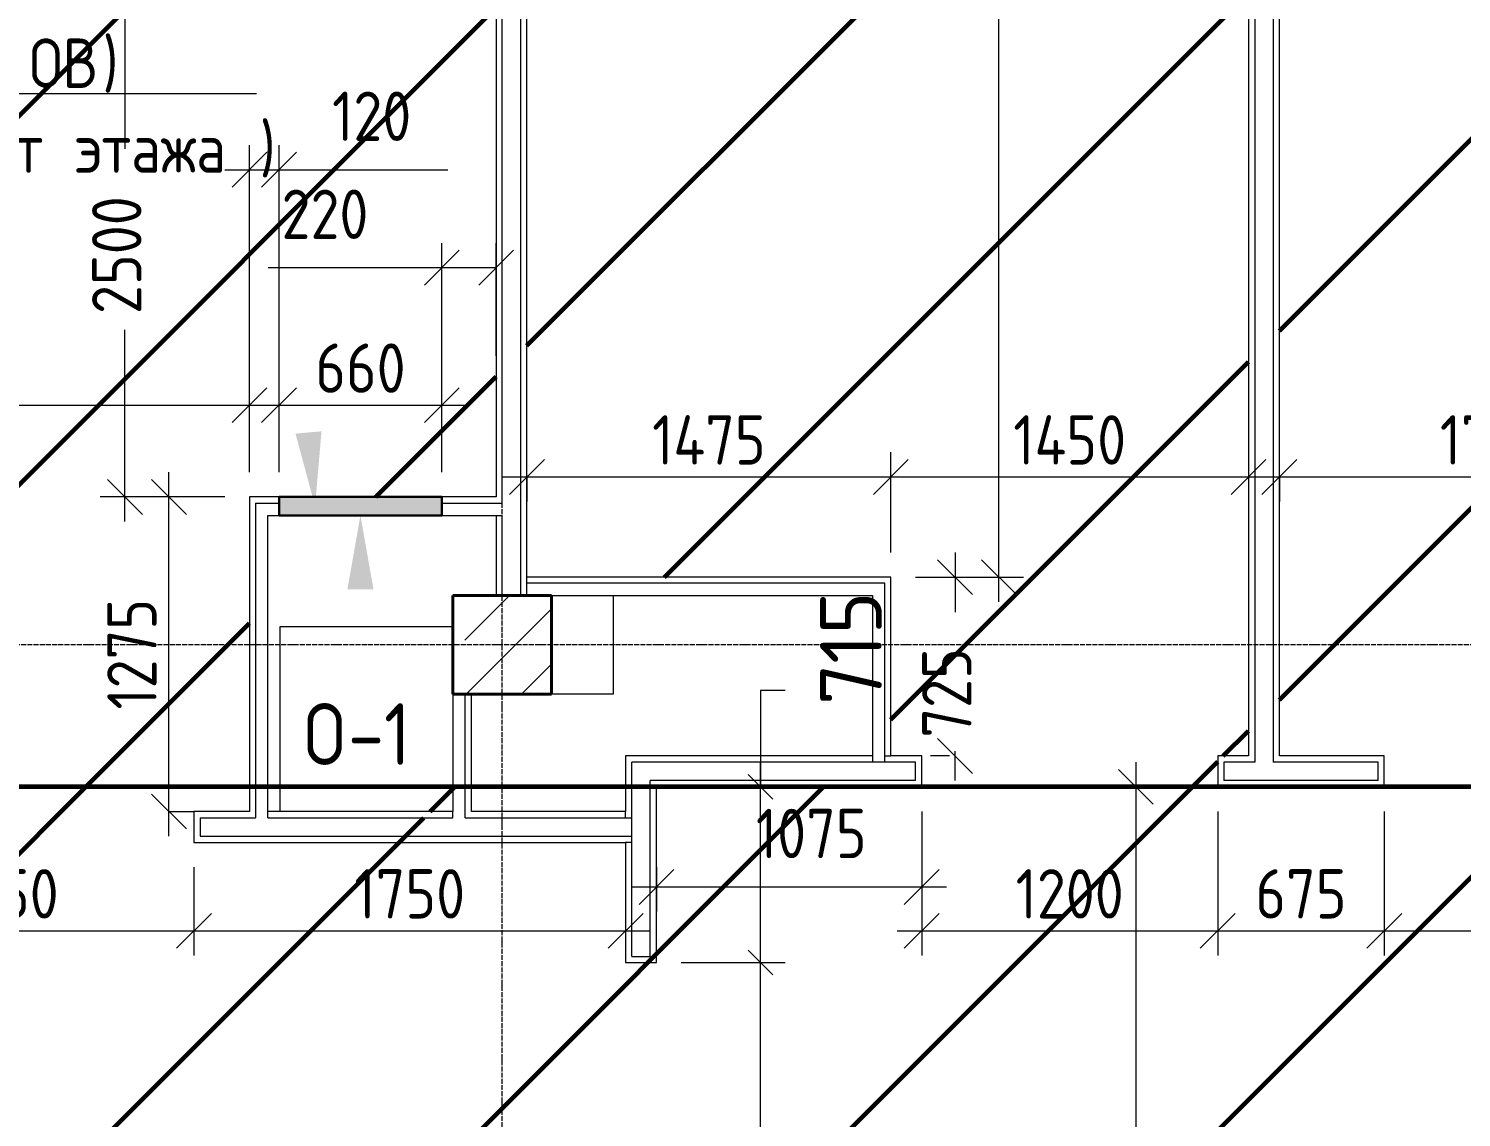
# Model space of a CAD drawing. Header units: millimetres. Extents: x -56773 to 323062, y -262288 to 76460.
# Drawn here: x 47689 to 53497, y -197138 to -192726 of the extents above; entities that cross this region are included whole.
import ezdxf

# ---------------------------------------------------------------- set-up
doc = ezdxf.new("R2010")
doc.units = ezdxf.units.MM
doc.linetypes.add('ADSK_Линия сетки', pattern=[25, 20, -2.5, 0, -2.5])
doc.linetypes.add('ADSK_Невидимые', pattern=[5, 3, -2])
for name, color, linetype, lineweight in [('1.1)Стяжка керамзит  2 этаж', 5, 'Continuous', 60), ('Марки', 7, 'Continuous', 20), ('Несущие колонны', 7, 'Continuous', 18), ('Обобщенные модели', 7, 'ADSK_Невидимые', 18), ('Оси', 7, 'Continuous', 9), ('Перекрытие', 7, 'Continuous', 18), ('Размеры', 7, 'Continuous', 9), ('Стены внутренние', 7, 'Continuous', 18), ('Стены штриховка', 7, 'Continuous', 9), ('Узлы', 7, 'Continuous', 18)]:
    doc.layers.add(name, color=color, linetype=linetype, lineweight=lineweight)
doc.styles.add('GOST Common_2', font='', dxfattribs={"width": 0.9, "height": 250})
doc.styles.add('GOST Common_3', font='', dxfattribs={"width": 0.9, "height": 200})
doc.styles.add('GOST Common_4', font='', dxfattribs={"height": 250})
doc.styles.add('GOST Common_5', font='', dxfattribs={"width": 0.85, "height": 250})
doc.styles.get('GOST Common_2').set_extended_font_data('GOST Common')
doc.styles.get('GOST Common_3').set_extended_font_data('GOST Common')
doc.styles.get('GOST Common_4').set_extended_font_data('GOST Common')
doc.styles.get('GOST Common_5').set_extended_font_data('GOST Common')
doc.dimstyles.new('ADSK_Основной_2_0', dxfattribs={"dimscale": 304.8, "dimtxt": 201.142999, "dimasz": 0.463911, "dimexe": 0.328084, "dimexo": 0.328084, "dimgap": 0.164042, "dimtad": 1, "dimdec": 3, "dimrnd": 0.001, "dimdsep": 46, "dimtxsty": 'GOST Common_3', "dimblk1": 'OBLIQUE', "dimblk2": 'OBLIQUE', "dimsah": 1, "dimcen": 0.09, "dimdle": 0.328084, "dimazin": 2, "dimtfac": 1, "dimtdec": 4, "dimtix": 1, "dimtmove": 0, "dimatfit": 3, "dimfxl": 1, "dimtvp": 1, "dimtolj": 1, "dimtzin": 0, "dimlwd": 20, "dimlwe": 20, "dimarcsym": 2})
doc.dimstyles.new('ADSK_Основной_2_0_1', dxfattribs={"dimscale": 304.8, "dimtxt": 201.142999, "dimasz": 0.463911, "dimexe": 0.328084, "dimexo": 0.328084, "dimgap": 0.164042, "dimtad": 1, "dimdec": 3, "dimrnd": 0.001, "dimdsep": 46, "dimtxsty": 'GOST Common_3', "dimblk1": 'OBLIQUE', "dimblk2": 'OBLIQUE', "dimsah": 1, "dimcen": 0.09, "dimdle": 0.328084, "dimazin": 2, "dimtfac": 1, "dimtdec": 4, "dimtix": 1, "dimtmove": 1, "dimatfit": 3, "dimfxl": 1, "dimtvp": 1, "dimtolj": 1, "dimtzin": 0, "dimlwd": 20, "dimlwe": 20, "dimarcsym": 2})
doc.dimstyles.new('ADSK_Основной_2_0_2', dxfattribs={"dimscale": 304.8, "dimtxt": 201.142999, "dimasz": 0.463911, "dimexe": 0.328084, "dimexo": 0.328084, "dimgap": 0.164042, "dimtad": 1, "dimdec": 3, "dimrnd": 0.001, "dimdsep": 46, "dimtxsty": 'GOST Common_3', "dimblk1": 'OBLIQUE', "dimblk2": 'OBLIQUE', "dimsah": 1, "dimcen": 0.09, "dimdle": 0.328084, "dimazin": 2, "dimtfac": 1, "dimtdec": 4, "dimtix": 1, "dimtmove": 0, "dimatfit": 3, "dimfxl": 1, "dimtvp": 1, "dimtolj": 1, "dimtzin": 0, "dimlwd": 20, "dimlwe": 20, "dimarcsym": 2})
doc.dimstyles.new('ADSK_Основной_окр', dxfattribs={"dimscale": 304.8, "dimtxt": 251.428749, "dimasz": 0.328084, "dimexe": 0.328084, "dimexo": 0.328084, "dimgap": 0.032808, "dimtad": 1, "dimdec": 0, "dimrnd": 5, "dimdsep": 46, "dimtxsty": 'GOST Common_5', "dimblk1": 'OBLIQUE', "dimblk2": 'OBLIQUE', "dimsah": 1, "dimcen": 0.09, "dimdle": 0.328084, "dimazin": 2, "dimtfac": 1, "dimtdec": 4, "dimtix": 1, "dimtmove": 0, "dimatfit": 3, "dimfxl": 1, "dimtvp": 1, "dimtolj": 1, "dimtzin": 0, "dimlwd": 20, "dimlwe": 20, "dimarcsym": 2})
doc.dimstyles.new('ADSK_Основной_окр_1', dxfattribs={"dimscale": 304.8, "dimtxt": 251.428749, "dimasz": 0.328084, "dimexe": 0.328084, "dimexo": 0.328084, "dimgap": 0.032808, "dimtad": 1, "dimdec": 0, "dimrnd": 5, "dimdsep": 46, "dimtxsty": 'GOST Common_4', "dimblk1": 'OBLIQUE', "dimblk2": 'OBLIQUE', "dimsah": 1, "dimcen": 0.09, "dimdle": 0.328084, "dimazin": 2, "dimtfac": 1, "dimtdec": 4, "dimtix": 1, "dimtmove": 1, "dimatfit": 3, "dimfxl": 1, "dimtvp": 1, "dimtolj": 1, "dimtzin": 0, "dimlwd": 20, "dimlwe": 20, "dimarcsym": 2})

# ---------------------------------------------------------------- blocks, each defined once
blk = doc.blocks.new('ADSK_КолоннаЖБ_Прямоугольная - 400x400 мм-1807143-Кладочный план 4-го этажа')
at = {"layer": 'Несущие колонны', "lineweight": 40}
for p, q in [((-200, 200), (200, 200)), ((-200, -200), (-200, 200)), ((200, 200), (200, -200)), ((200, -200), (-200, -200))]:
    blk.add_line(p, q, dxfattribs=at)
blk = doc.blocks.new('ADSK_ОбобщеннаяМодель_ОтверстиеПрямоугольное_вСтене - О-1_ОВ_660х1260-4088009-Кладочный план 4-го этажа')
at = {"layer": 'Обобщенные модели'}
blk.add_hatch(color=256, dxfattribs=at).paths.add_polyline_path([(450.3, -37.5), (450.3, 37.5), (-209.7, 37.5), (-209.7, -37.5)])
at = {"layer": 'Узлы', "lineweight": 30}
for p, q in [((-209.7, -37.5), (-209.7, 37.5)), ((-209.7, 37.5), (450.3, 37.5)), ((450.3, 37.5), (450.3, -37.5)), ((450.3, -37.5), (-209.7, -37.5))]:
    blk.add_line(p, q, dxfattribs=at)
blk = doc.blocks.new('_Oblique')
at = {"color": 0, "linetype": 'ByBlock', "lineweight": -2}
blk.add_line((-0.5, -0.5), (0.5, 0.5), dxfattribs=at)
blk = doc.blocks.new('*D5966')
at = {"layer": 'Defpoints', "color": 0, "transparency": 16777216}
for p in [(52277.3, -195798.5), (52177.4, -199048.5), (52189.9, -199048.5)]:
    blk.add_point(p, dxfattribs=at)
at = {"layer": 'Размеры', "color": 0, "lineweight": 20, "transparency": 16777216}
for p, q in [((52177.4, -195698.5), (52177.4, -199148.5)), ((52177.3, -195798.5), (52077.4, -195798.5)), ((52089.9, -199048.5), (52077.4, -199048.5))]:
    blk.add_line(p, q, dxfattribs=at)
at = {"layer": 'Размеры', "color": 0, "lineweight": 20, "transparency": 16777216, "xscale": 141.4, "yscale": 141.4, "zscale": 141.4}
for p, rotation in [((52177.4, -195798.5), 90), ((52177.4, -199048.5), 270)]:
    blk.add_blockref('_Oblique', p, dxfattribs=dict(at, rotation=rotation))
at = {"layer": 'Размеры', "color": 0, "lineweight": 9, "transparency": 16777216, "insert": (52027.4, -197423.5), "char_height": 200, "width": 605.475, "attachment_point": 5, "rotation": 90, "style": 'GOST Common_3'}
blk.add_mtext('\\A1;3250', dxfattribs=at)
blk = doc.blocks.new('*D6030')
at = {"layer": 'Defpoints', "color": 0, "transparency": 16777216}
for p in [(46809.4, -196023.5), (48359.4, -196023.5), (48359.4, -196382.2)]:
    blk.add_point(p, dxfattribs=at)
at = {"layer": 'Размеры', "color": 0, "lineweight": 20, "transparency": 16777216}
for p, q in [((46809.4, -196123.5), (46809.4, -196482.2)), ((48359.4, -196123.5), (48359.4, -196482.2)), ((46709.4, -196382.2), (48459.4, -196382.2))]:
    blk.add_line(p, q, dxfattribs=at)
at = {"layer": 'Размеры', "color": 0, "lineweight": 20, "transparency": 16777216, "xscale": 141.4, "yscale": 141.4, "zscale": 141.4, "rotation": 180}
blk.add_blockref('_Oblique', (46809.4, -196382.2), dxfattribs=at)
at = {"layer": 'Размеры', "color": 0, "lineweight": 20, "transparency": 16777216, "xscale": 141.4, "yscale": 141.4, "zscale": 141.4}
blk.add_blockref('_Oblique', (48359.4, -196382.2), dxfattribs=at)
at = {"layer": 'Размеры', "color": 0, "lineweight": 9, "transparency": 16777216, "insert": (47584.4, -196232.2), "char_height": 200, "width": 560.473, "attachment_point": 5, "style": 'GOST Common_3'}
blk.add_mtext('\\A1;1550', dxfattribs=at)
blk = doc.blocks.new('*D6031')
at = {"layer": 'Defpoints', "color": 0, "transparency": 16777216}
for p in [(48359.4, -196023.5), (50109.4, -196282.3), (50109.4, -196382.2)]:
    blk.add_point(p, dxfattribs=at)
at = {"layer": 'Размеры', "color": 0, "lineweight": 20, "transparency": 16777216}
for p, q in [((48359.4, -196123.5), (48359.4, -196482.2)), ((48259.4, -196382.2), (50209.4, -196382.2)), ((50109.4, -196382.3), (50109.4, -196482.2))]:
    blk.add_line(p, q, dxfattribs=at)
at = {"layer": 'Размеры', "color": 0, "lineweight": 20, "transparency": 16777216, "xscale": 141.4, "yscale": 141.4, "zscale": 141.4, "rotation": 180}
blk.add_blockref('_Oblique', (48359.4, -196382.2), dxfattribs=at)
at = {"layer": 'Размеры', "color": 0, "lineweight": 20, "transparency": 16777216, "xscale": 141.4, "yscale": 141.4, "zscale": 141.4}
blk.add_blockref('_Oblique', (50109.4, -196382.2), dxfattribs=at)
at = {"layer": 'Размеры', "color": 0, "lineweight": 9, "transparency": 16777216, "insert": (49234.4, -196232.2), "char_height": 200, "width": 560.473, "attachment_point": 5, "style": 'GOST Common_3'}
blk.add_mtext('\\A1;1750', dxfattribs=at)
blk = doc.blocks.new('*D6032')
at = {"layer": 'Defpoints', "color": 0, "transparency": 16777216}
for p in [(51309.4, -195798.5), (50234.4, -196023.5), (51309.4, -196204.2)]:
    blk.add_point(p, dxfattribs=at)
at = {"layer": 'Размеры', "color": 0, "lineweight": 20, "transparency": 16777216}
for p, q in [((51309.4, -195898.5), (51309.4, -196304.2)), ((50234.4, -196123.5), (50234.4, -196304.2)), ((50134.4, -196204.2), (51409.4, -196204.2))]:
    blk.add_line(p, q, dxfattribs=at)
at = {"layer": 'Размеры', "color": 0, "lineweight": 20, "transparency": 16777216, "xscale": 141.4, "yscale": 141.4, "zscale": 141.4, "rotation": 180}
blk.add_blockref('_Oblique', (50234.4, -196204.2), dxfattribs=at)
at = {"layer": 'Размеры', "color": 0, "lineweight": 20, "transparency": 16777216, "xscale": 141.4, "yscale": 141.4, "zscale": 141.4}
blk.add_blockref('_Oblique', (51309.4, -196204.2), dxfattribs=at)
at = {"layer": 'Размеры', "color": 0, "lineweight": 9, "transparency": 16777216, "insert": (50637.5, -195887.5), "char_height": 200, "width": 560.473, "attachment_point": 1, "line_spacing_factor": 1.022761, "style": 'GOST Common_3'}
blk.add_mtext('\\A1;1075', dxfattribs=at)
blk = doc.blocks.new('*D6033')
at = {"layer": 'Defpoints', "color": 0, "transparency": 16777216}
for p in [(51309.4, -195798.5), (52509.4, -195798.5), (52509.4, -196382.2)]:
    blk.add_point(p, dxfattribs=at)
at = {"layer": 'Размеры', "color": 0, "lineweight": 20, "transparency": 16777216}
for p, q in [((51309.4, -195898.5), (51309.4, -196482.2)), ((52509.4, -195898.5), (52509.4, -196482.2)), ((51209.4, -196382.2), (52609.4, -196382.2))]:
    blk.add_line(p, q, dxfattribs=at)
at = {"layer": 'Размеры', "color": 0, "lineweight": 20, "transparency": 16777216, "xscale": 141.4, "yscale": 141.4, "zscale": 141.4, "rotation": 180}
blk.add_blockref('_Oblique', (51309.4, -196382.2), dxfattribs=at)
at = {"layer": 'Размеры', "color": 0, "lineweight": 20, "transparency": 16777216, "xscale": 141.4, "yscale": 141.4, "zscale": 141.4}
blk.add_blockref('_Oblique', (52509.4, -196382.2), dxfattribs=at)
at = {"layer": 'Размеры', "color": 0, "lineweight": 9, "transparency": 16777216, "insert": (51909.4, -196232.2), "char_height": 200, "width": 560.473, "attachment_point": 5, "style": 'GOST Common_3'}
blk.add_mtext('\\A1;1200', dxfattribs=at)
blk = doc.blocks.new('*D6034')
at = {"layer": 'Defpoints', "color": 0, "transparency": 16777216}
for p in [(52509.4, -195798.5), (53184.4, -195798.5), (53184.4, -196382.2)]:
    blk.add_point(p, dxfattribs=at)
at = {"layer": 'Размеры', "color": 0, "lineweight": 20, "transparency": 16777216}
for p, q in [((52509.4, -195898.5), (52509.4, -196482.2)), ((53184.4, -195898.5), (53184.4, -196482.2)), ((52409.4, -196382.2), (53284.4, -196382.2))]:
    blk.add_line(p, q, dxfattribs=at)
at = {"layer": 'Размеры', "color": 0, "lineweight": 20, "transparency": 16777216, "xscale": 141.4, "yscale": 141.4, "zscale": 141.4, "rotation": 180}
blk.add_blockref('_Oblique', (52509.4, -196382.2), dxfattribs=at)
at = {"layer": 'Размеры', "color": 0, "lineweight": 20, "transparency": 16777216, "xscale": 141.4, "yscale": 141.4, "zscale": 141.4}
blk.add_blockref('_Oblique', (53184.4, -196382.2), dxfattribs=at)
at = {"layer": 'Размеры', "color": 0, "lineweight": 9, "transparency": 16777216, "insert": (52846.9, -196232.2), "char_height": 200, "width": 454.106, "attachment_point": 5, "style": 'GOST Common_3'}
blk.add_mtext('\\A1;675', dxfattribs=at)
blk = doc.blocks.new('*D6035')
at = {"layer": 'Defpoints', "color": 0, "transparency": 16777216}
for p in [(53184.4, -195798.5), (54384.4, -195798.5), (54384.4, -196382.2)]:
    blk.add_point(p, dxfattribs=at)
at = {"layer": 'Размеры', "color": 0, "lineweight": 20, "transparency": 16777216}
for p, q in [((53184.4, -195898.5), (53184.4, -196482.2)), ((54384.4, -195898.5), (54384.4, -196482.2)), ((53084.4, -196382.2), (54484.4, -196382.2))]:
    blk.add_line(p, q, dxfattribs=at)
at = {"layer": 'Размеры', "color": 0, "lineweight": 20, "transparency": 16777216, "xscale": 141.4, "yscale": 141.4, "zscale": 141.4, "rotation": 180}
blk.add_blockref('_Oblique', (53184.4, -196382.2), dxfattribs=at)
at = {"layer": 'Размеры', "color": 0, "lineweight": 20, "transparency": 16777216, "xscale": 141.4, "yscale": 141.4, "zscale": 141.4}
blk.add_blockref('_Oblique', (54384.4, -196382.2), dxfattribs=at)
at = {"layer": 'Размеры', "color": 0, "lineweight": 9, "transparency": 16777216, "insert": (53784.4, -196232.2), "char_height": 200, "width": 560.473, "attachment_point": 5, "style": 'GOST Common_3'}
blk.add_mtext('\\A1;1200', dxfattribs=at)
blk = doc.blocks.new('*D6248')
at = {"layer": 'Defpoints', "color": 0, "transparency": 16777216}
for p in [(45809.4, -194151.4), (48584.4, -194251.4), (48584.4, -194623.5)]:
    blk.add_point(p, dxfattribs=at)
at = {"layer": 'Размеры', "color": 0, "lineweight": 20, "transparency": 16777216}
for p, q in [((48584.4, -194523.5), (48584.4, -194151.4)), ((45709.4, -194251.4), (48684.4, -194251.4)), ((45809.4, -194251.4), (45809.4, -194351.4))]:
    blk.add_line(p, q, dxfattribs=at)
at = {"layer": 'Размеры', "color": 0, "lineweight": 20, "transparency": 16777216, "xscale": 141.4, "yscale": 141.4, "zscale": 141.4, "rotation": 180}
blk.add_blockref('_Oblique', (45809.4, -194251.4), dxfattribs=at)
at = {"layer": 'Размеры', "color": 0, "lineweight": 20, "transparency": 16777216, "xscale": 141.4, "yscale": 141.4, "zscale": 141.4}
blk.add_blockref('_Oblique', (48584.4, -194251.4), dxfattribs=at)
at = {"layer": 'Размеры', "color": 0, "lineweight": 9, "transparency": 16777216, "insert": (47196.9, -194101.4), "char_height": 200, "width": 605.475, "attachment_point": 5, "style": 'GOST Common_3'}
blk.add_mtext('\\A1;2775', dxfattribs=at)
blk = doc.blocks.new('*D6249')
at = {"layer": 'Defpoints', "color": 0, "transparency": 16777216}
for p in [(48704.4, -193297.3), (48584.4, -194623.5), (48704.4, -194623.5)]:
    blk.add_point(p, dxfattribs=at)
at = {"layer": 'Размеры', "color": 0, "lineweight": 20, "transparency": 16777216}
for p, q in [((48584.4, -194523.5), (48584.4, -193197.3)), ((48704.4, -194523.5), (48704.4, -193197.3)), ((48484.4, -193297.3), (48704.4, -193297.3)), ((48704.4, -193297.3), (49388.4, -193297.3))]:
    blk.add_line(p, q, dxfattribs=at)
at = {"layer": 'Размеры', "color": 0, "lineweight": 20, "transparency": 16777216, "xscale": 141.4, "yscale": 141.4, "zscale": 141.4, "rotation": 180}
blk.add_blockref('_Oblique', (48584.4, -193297.3), dxfattribs=at)
at = {"layer": 'Размеры', "color": 0, "lineweight": 20, "transparency": 16777216, "xscale": 141.4, "yscale": 141.4, "zscale": 141.4}
blk.add_blockref('_Oblique', (48704.4, -193297.3), dxfattribs=at)
at = {"layer": 'Размеры', "color": 0, "lineweight": 9, "transparency": 16777216, "insert": (48919.6, -192980.6), "char_height": 200, "width": 409.104, "attachment_point": 1, "line_spacing_factor": 1.022761, "style": 'GOST Common_3'}
blk.add_mtext('\\A1;120', dxfattribs=at)
blk = doc.blocks.new('*D6250')
at = {"layer": 'Defpoints', "color": 0, "transparency": 16777216}
for p in [(49364.4, -194251.4), (48704.4, -194623.5), (49364.4, -194623.5)]:
    blk.add_point(p, dxfattribs=at)
at = {"layer": 'Размеры', "color": 0, "lineweight": 20, "transparency": 16777216}
for p, q in [((48704.4, -194523.5), (48704.4, -194151.4)), ((49364.4, -194523.5), (49364.4, -194151.4)), ((48604.4, -194251.4), (49464.4, -194251.4))]:
    blk.add_line(p, q, dxfattribs=at)
at = {"layer": 'Размеры', "color": 0, "lineweight": 20, "transparency": 16777216, "xscale": 141.4, "yscale": 141.4, "zscale": 141.4, "rotation": 180}
blk.add_blockref('_Oblique', (48704.4, -194251.4), dxfattribs=at)
at = {"layer": 'Размеры', "color": 0, "lineweight": 20, "transparency": 16777216, "xscale": 141.4, "yscale": 141.4, "zscale": 141.4}
blk.add_blockref('_Oblique', (49364.4, -194251.4), dxfattribs=at)
at = {"layer": 'Размеры', "color": 0, "lineweight": 9, "transparency": 16777216, "insert": (49034.4, -194101.4), "char_height": 200, "width": 454.106, "attachment_point": 5, "style": 'GOST Common_3'}
blk.add_mtext('\\A1;660', dxfattribs=at)
blk = doc.blocks.new('*D6251')
at = {"layer": 'Defpoints', "color": 0, "transparency": 16777216}
for p in [(49584.4, -193694.4), (49584.4, -194151.4), (49364.4, -194623.5)]:
    blk.add_point(p, dxfattribs=at)
at = {"layer": 'Размеры', "color": 0, "lineweight": 20, "transparency": 16777216}
for p, q in [((49364.4, -194523.5), (49364.4, -193594.4)), ((49584.4, -194051.4), (49584.4, -193594.4)), ((49364.4, -193694.4), (48660.1, -193694.4)), ((49584.4, -193694.4), (49264.4, -193694.4))]:
    blk.add_line(p, q, dxfattribs=at)
at = {"layer": 'Размеры', "color": 0, "lineweight": 20, "transparency": 16777216, "xscale": 141.4, "yscale": 141.4, "zscale": 141.4, "rotation": 180}
blk.add_blockref('_Oblique', (49364.4, -193694.4), dxfattribs=at)
at = {"layer": 'Размеры', "color": 0, "lineweight": 20, "transparency": 16777216, "xscale": 141.4, "yscale": 141.4, "zscale": 141.4}
blk.add_blockref('_Oblique', (49584.4, -193694.4), dxfattribs=at)
at = {"layer": 'Размеры', "color": 0, "lineweight": 9, "transparency": 16777216, "insert": (48714.5, -193377.8), "char_height": 200, "width": 454.106, "attachment_point": 1, "line_spacing_factor": 1.022761, "style": 'GOST Common_3'}
blk.add_mtext('\\A1;220', dxfattribs=at)
blk = doc.blocks.new('*D6252')
at = {"layer": 'Defpoints', "color": 0, "transparency": 16777216}
for p in [(48257.9, -194623.5), (48584.4, -194623.5), (48157.9, -195898.5)]:
    blk.add_point(p, dxfattribs=at)
at = {"layer": 'Размеры', "color": 0, "lineweight": 20, "transparency": 16777216}
for p, q in [((48257.9, -195998.5), (48257.9, -194523.5)), ((48484.4, -194623.5), (48157.9, -194623.5)), ((48257.9, -195898.5), (48357.9, -195898.5))]:
    blk.add_line(p, q, dxfattribs=at)
at = {"layer": 'Размеры', "color": 0, "lineweight": 20, "transparency": 16777216, "xscale": 141.4, "yscale": 141.4, "zscale": 141.4}
for p, rotation in [((48257.9, -194623.5), 90), ((48257.9, -195898.5), 270)]:
    blk.add_blockref('_Oblique', p, dxfattribs=dict(at, rotation=rotation))
at = {"layer": 'Размеры', "color": 0, "lineweight": 9, "transparency": 16777216, "insert": (48107.9, -195261), "char_height": 200, "width": 560.473, "attachment_point": 5, "rotation": 90, "style": 'GOST Common_3'}
blk.add_mtext('\\A1;1275', dxfattribs=at)
blk = doc.blocks.new('*D6253')
at = {"layer": 'Defpoints', "color": 0, "transparency": 16777216}
for p in [(48079.8, -192123.5), (48157.9, -192123.5), (48584.4, -194623.5)]:
    blk.add_point(p, dxfattribs=at)
at = {"layer": 'Размеры', "color": 0, "lineweight": 20, "transparency": 16777216}
for p, q in [((48079.8, -192023.5), (48079.8, -193212.2)), ((48057.9, -192123.5), (47979.8, -192123.5)), ((48079.8, -194723.5), (48079.8, -193946.5)), ((48484.4, -194623.5), (47979.8, -194623.5))]:
    blk.add_line(p, q, dxfattribs=at)
at = {"layer": 'Размеры', "color": 0, "lineweight": 20, "transparency": 16777216, "xscale": 141.4, "yscale": 141.4, "zscale": 141.4}
for p, rotation in [((48079.8, -192123.5), 90), ((48079.8, -194623.5), 270)]:
    blk.add_blockref('_Oblique', p, dxfattribs=dict(at, rotation=rotation))
at = {"layer": 'Размеры', "color": 0, "lineweight": 9, "transparency": 16777216, "insert": (47946.5, -193882.1), "char_height": 200, "width": 605.475, "attachment_point": 1, "rotation": 90, "line_spacing_factor": 1.022761, "style": 'GOST Common_3'}
blk.add_mtext('\\A1;2500', dxfattribs=at)
blk = doc.blocks.new('*D6254')
at = {"layer": 'Defpoints', "color": 0, "transparency": 16777216}
for p in [(49709.4, -194442.5), (51184.4, -194542.5), (51184.4, -194948.5)]:
    blk.add_point(p, dxfattribs=at)
at = {"layer": 'Размеры', "color": 0, "lineweight": 20, "transparency": 16777216}
for p, q in [((51184.4, -194848.5), (51184.4, -194442.5)), ((49609.4, -194542.5), (51284.4, -194542.5)), ((49709.4, -194542.5), (49709.4, -194642.5))]:
    blk.add_line(p, q, dxfattribs=at)
at = {"layer": 'Размеры', "color": 0, "lineweight": 20, "transparency": 16777216, "xscale": 141.4, "yscale": 141.4, "zscale": 141.4, "rotation": 180}
blk.add_blockref('_Oblique', (49709.4, -194542.5), dxfattribs=at)
at = {"layer": 'Размеры', "color": 0, "lineweight": 20, "transparency": 16777216, "xscale": 141.4, "yscale": 141.4, "zscale": 141.4}
blk.add_blockref('_Oblique', (51184.4, -194542.5), dxfattribs=at)
at = {"layer": 'Размеры', "color": 0, "lineweight": 9, "transparency": 16777216, "insert": (50446.9, -194392.5), "char_height": 200, "width": 580.928, "attachment_point": 5, "style": 'GOST Common_3'}
blk.add_mtext('\\A1;1475', dxfattribs=at)
blk = doc.blocks.new('*D6255')
at = {"layer": 'Defpoints', "color": 0, "transparency": 16777216}
for p in [(52634.4, -194442.5), (52634.4, -194542.5), (51184.4, -194948.5)]:
    blk.add_point(p, dxfattribs=at)
at = {"layer": 'Размеры', "color": 0, "lineweight": 20, "transparency": 16777216}
for p, q in [((51184.4, -194848.5), (51184.4, -194442.5)), ((51084.4, -194542.5), (52734.4, -194542.5)), ((52634.4, -194542.5), (52634.4, -194642.5))]:
    blk.add_line(p, q, dxfattribs=at)
at = {"layer": 'Размеры', "color": 0, "lineweight": 20, "transparency": 16777216, "xscale": 141.4, "yscale": 141.4, "zscale": 141.4, "rotation": 180}
blk.add_blockref('_Oblique', (51184.4, -194542.5), dxfattribs=at)
at = {"layer": 'Размеры', "color": 0, "lineweight": 20, "transparency": 16777216, "xscale": 141.4, "yscale": 141.4, "zscale": 141.4}
blk.add_blockref('_Oblique', (52634.4, -194542.5), dxfattribs=at)
at = {"layer": 'Размеры', "color": 0, "lineweight": 9, "transparency": 16777216, "insert": (51909.4, -194392.5), "char_height": 200, "width": 580.928, "attachment_point": 5, "style": 'GOST Common_3'}
blk.add_mtext('\\A1;1450', dxfattribs=at)
blk = doc.blocks.new('*D6257')
at = {"layer": 'Defpoints', "color": 0, "transparency": 16777216}
for p in [(51184.4, -194948.5), (51444.7, -194948.5), (51522.7, -195673.5)]:
    blk.add_point(p, dxfattribs=at)
at = {"layer": 'Размеры', "color": 0, "lineweight": 20, "transparency": 16777216}
for p, q in [((51444.7, -194848.5), (51444.7, -195090.4)), ((51284.4, -194948.5), (51544.7, -194948.5)), ((51444.7, -195773.5), (51444.7, -195653.3)), ((51422.7, -195673.5), (51344.7, -195673.5))]:
    blk.add_line(p, q, dxfattribs=at)
at = {"layer": 'Размеры', "color": 0, "lineweight": 20, "transparency": 16777216, "xscale": 141.4, "yscale": 141.4, "zscale": 141.4}
for p, rotation in [((51444.7, -194948.5), 90), ((51444.7, -195673.5), 270)]:
    blk.add_blockref('_Oblique', p, dxfattribs=dict(at, rotation=rotation))
at = {"layer": 'Размеры', "color": 0, "lineweight": 9, "transparency": 16777216, "insert": (51311.3, -195598.9), "char_height": 200, "width": 454.106, "attachment_point": 1, "rotation": 90, "line_spacing_factor": 1.022761, "style": 'GOST Common_3'}
blk.add_mtext('\\A1;725', dxfattribs=at)
blk = doc.blocks.new('*D6258')
at = {"layer": 'Defpoints', "color": 0, "transparency": 16777216}
for p in [(51522.7, -189273.5), (51622.7, -189273.5), (51184.4, -194948.5)]:
    blk.add_point(p, dxfattribs=at)
at = {"layer": 'Размеры', "color": 0, "lineweight": 20, "transparency": 16777216}
for p, q in [((51622.7, -195048.5), (51622.7, -189173.5)), ((51622.7, -189273.5), (51722.7, -189273.5)), ((51284.4, -194948.5), (51722.7, -194948.5))]:
    blk.add_line(p, q, dxfattribs=at)
at = {"layer": 'Размеры', "color": 0, "lineweight": 20, "transparency": 16777216, "xscale": 141.4, "yscale": 141.4, "zscale": 141.4}
for p, rotation in [((51622.7, -189273.5), 90), ((51622.7, -194948.5), 270)]:
    blk.add_blockref('_Oblique', p, dxfattribs=dict(at, rotation=rotation))
at = {"layer": 'Размеры', "color": 0, "lineweight": 9, "transparency": 16777216, "insert": (51472.7, -192111), "char_height": 200, "width": 605.475, "attachment_point": 5, "rotation": 90, "style": 'GOST Common_3'}
blk.add_mtext('\\A1;5675', dxfattribs=at)
blk = doc.blocks.new('*D6259')
at = {"layer": 'Defpoints', "color": 0, "transparency": 16777216}
for p in [(52759.4, -194442.5), (54509.4, -194542.5), (54509.4, -194948.5)]:
    blk.add_point(p, dxfattribs=at)
at = {"layer": 'Размеры', "color": 0, "lineweight": 20, "transparency": 16777216}
for p, q in [((54509.4, -194848.5), (54509.4, -194442.5)), ((52659.4, -194542.5), (54609.4, -194542.5)), ((52759.4, -194542.5), (52759.4, -194642.5))]:
    blk.add_line(p, q, dxfattribs=at)
at = {"layer": 'Размеры', "color": 0, "lineweight": 20, "transparency": 16777216, "xscale": 141.4, "yscale": 141.4, "zscale": 141.4, "rotation": 180}
blk.add_blockref('_Oblique', (52759.4, -194542.5), dxfattribs=at)
at = {"layer": 'Размеры', "color": 0, "lineweight": 20, "transparency": 16777216, "xscale": 141.4, "yscale": 141.4, "zscale": 141.4}
blk.add_blockref('_Oblique', (54509.4, -194542.5), dxfattribs=at)
at = {"layer": 'Размеры', "color": 0, "lineweight": 9, "transparency": 16777216, "insert": (53634.4, -194392.5), "char_height": 200, "width": 560.473, "attachment_point": 5, "style": 'GOST Common_3'}
blk.add_mtext('\\A1;1750', dxfattribs=at)
blk = doc.blocks.new('*D6272')
at = {"layer": 'Defpoints', "color": 0, "transparency": 16777216}
for p in [(50234.4, -196511), (50656.5, -196511), (50234.4, -198561)]:
    blk.add_point(p, dxfattribs=at)
at = {"layer": 'Размеры', "color": 0, "lineweight": 20, "transparency": 16777216}
for p, q in [((50656.5, -198661), (50656.5, -196411)), ((50334.4, -196511), (50756.5, -196511)), ((50334.4, -198561), (50756.5, -198561))]:
    blk.add_line(p, q, dxfattribs=at)
at = {"layer": 'Размеры', "color": 0, "lineweight": 20, "transparency": 16777216, "xscale": 100, "yscale": 100, "zscale": 100}
for p, rotation in [((50656.5, -196511), 90), ((50656.5, -198561), 270)]:
    blk.add_blockref('_Oblique', p, dxfattribs=dict(at, rotation=rotation))
at = {"layer": 'Размеры', "color": 0, "lineweight": 9, "transparency": 16777216, "insert": (50521.5, -197536), "char_height": 250, "width": 695.477, "attachment_point": 5, "rotation": 90, "style": 'GOST Common_5'}
blk.add_mtext('\\A1;2050', dxfattribs=at)
blk = doc.blocks.new('*D6273')
at = {"layer": 'Defpoints', "color": 0, "transparency": 16777216}
for p in [(50585.8, -195798.5), (50656.5, -195798.5), (50234.4, -196511)]:
    blk.add_point(p, dxfattribs=at)
at = {"layer": 'Размеры', "color": 0, "lineweight": 20, "transparency": 16777216}
for p, q in [((50756.5, -195408.4), (50656.5, -195408.4)), ((50656.5, -195408.4), (50656.5, -195798.5)), ((50656.5, -196611), (50656.5, -195698.5)), ((50685.8, -195798.5), (50756.5, -195798.5)), ((50334.4, -196511), (50756.5, -196511))]:
    blk.add_line(p, q, dxfattribs=at)
at = {"layer": 'Размеры', "color": 0, "lineweight": 20, "transparency": 16777216, "xscale": 100, "yscale": 100, "zscale": 100}
for p, rotation in [((50656.5, -195798.5), 90), ((50656.5, -196511), 270)]:
    blk.add_blockref('_Oblique', p, dxfattribs=dict(at, rotation=rotation))
at = {"layer": 'Размеры', "color": 0, "lineweight": 9, "transparency": 16777216, "insert": (50897.5, -195466.9), "char_height": 250, "width": 470.47, "attachment_point": 1, "rotation": 90, "line_spacing_factor": 1.022761, "style": 'GOST Common_4'}
blk.add_mtext('\\A1;715', dxfattribs=at)
blk = doc.blocks.new('ADSK_Марка_Отверстие - Полная марка_Отметка от этажа-157318-Кладочный план 4-го этажа')
at = {"layer": 'Марки'}
blk.add_line((0, 0), (28, 0), dxfattribs=at)

msp = doc.modelspace()

# ---------------------------------------------------------------- hatches: boundary and pattern name
at = {"layer": '1.1)Стяжка керамзит  2 этаж', "transparency": 33554687}
h = msp.add_hatch(dxfattribs=at)
h.set_pattern_fill('ANSI31', color=5, scale=333)
h.paths.add_polyline_path([(52634.3615, -189273.4914), (52009.3615, -189273.4914), (50359.3615, -189273.4914), (49709.3615, -189273.4914), (49709.3615, -194948.4914), (51184.3615, -194948.4914), (51184.3615, -195673.4914), (51309.3615, -195673.4914), (51309.3615, -195798.4914), (52509.3615, -195798.4914), (52509.3615, -195673.4914), (52634.3615, -195673.4914)])
h = msp.add_hatch(dxfattribs=at)
h.set_pattern_fill('ANSI31', color=5, scale=333)
h.paths.add_polyline_path([(55609.3615, -189423.4914), (55409.3615, -189423.4914), (55409.3615, -189273.4914), (54809.3615, -189273.4914), (53159.3615, -189273.4914), (52759.3615, -189273.4914), (52759.3615, -195673.4914), (53184.3615, -195673.4914), (53184.3615, -195798.4914), (54384.3615, -195798.4914), (54384.3615, -195673.4914), (54509.3615, -195673.4914), (54509.3615, -194948.4914), (55609.3615, -194948.4914)])
h = msp.add_hatch(dxfattribs=at)
h.set_pattern_fill('ANSI31', color=5, scale=333)
h.paths.add_polyline_path([(49584.3615, -192123.4914), (49059.3615, -192123.4914), (49059.3615, -191923.4914), (48059.3615, -191923.4914), (48059.3615, -192123.4914), (47159.3615, -192123.4914), (47159.3615, -191923.4914), (46159.3615, -191923.4914), (46159.3615, -192123.4914), (45809.3615, -192123.4914), (45809.3615, -195798.4914), (48584.3615, -195798.4914), (48584.3615, -194623.4914), (48704.3615, -194623.4914), (49364.3615, -194623.4914), (49584.3615, -194623.4914)])
h = msp.add_hatch(dxfattribs=at)
h.set_pattern_fill('ANSI31', color=5, scale=333)
h.paths.add_polyline_path([(61559.3615, -195798.4914), (-9515.6385, -195798.4914), (-9515.6385, -199048.4914), (61559.3615, -199048.4914)])
h.paths.add_polyline_path([(26559.3615, -198473.4914), (26634.3615, -198473.4914), (26634.3615, -199023.4914), (26559.3615, -199023.4914)], flags=16)
h.paths.add_polyline_path([(26559.3615, -196373.4914), (26559.3615, -195823.4914), (26634.3615, -195823.4914), (26634.3615, -196373.4914)], flags=16)
h.paths.add_polyline_path([(41109.3615, -196023.4914), (41109.3615, -195898.4914), (42009.3615, -195898.4914), (42009.3615, -196023.4914)], flags=16)
h.paths.add_polyline_path([(45809.3615, -196023.4914), (45809.3615, -195898.4914), (46809.3615, -195898.4914), (46809.3615, -196023.4914)], flags=16)
h.paths.add_polyline_path([(48659.3615, -195923.4914), (48659.3615, -195898.4914), (49409.3615, -195898.4914), (49409.3615, -195923.4914)], flags=16)
h.paths.add_polyline_path([(41734.3615, -193523.4914), (39734.3615, -193523.4914), (39734.3615, -195023.4914), (40009.3615, -195023.4914), (40034.3615, -195023.4914), (40034.3615, -195798.4914), (41734.3615, -195798.4914)], flags=0)
at = {"layer": 'Марки'}
for points in [[(48850.4586, -194660.9914), (48876.463, -194357.4754), (48771.0862, -194366.8856)], [(49034.3615, -194698.4914), (48981.4634, -194998.4914), (49087.2596, -194998.4914)]]:
    msp.add_hatch(color=256, dxfattribs=at).paths.add_polyline_path(points)
at = {"layer": 'Несущие колонны', "lineweight": 9}
h = msp.add_hatch(dxfattribs=at)
h.set_pattern_fill('FP_1', color=256, style=0, pattern_type=2)
h.set_pattern_definition([(45, (9.36, -198628.46), (-224.5064, 224.5064), []), (45, (233.87, -198628.46), (-224.5064, 224.5064), [396.875, -79.375, 3.353, -76.022])])
h.paths.add_polyline_path([(49409.3615, -195423.4914), (49809.3615, -195423.4914), (49809.3615, -195023.4914), (49409.3615, -195023.4914), (49409.3615, -195092.7203)])

# ---------------------------------------------------------------- linework, layer by layer
at = {"layer": '1.1)Стяжка керамзит  2 этаж'}
msp.add_lwpolyline([(61559.3615, -195798.4914), (-9515.6385, -195798.4914), (-9515.6385, -199048.4914), (61559.3615, -199048.4914)], close=True, dxfattribs=at)
at = {"layer": 'Несущие колонны', "lineweight": 9}
for p, q in [((49809.3615, -195023.4914), (49409.3615, -195023.4914)), ((49409.3615, -195023.4914), (49409.3615, -195423.4914)), ((49809.3615, -195423.4914), (49809.3615, -195023.4914)), ((49409.3615, -195423.4914), (49809.3615, -195423.4914))]:
    msp.add_line(p, q, dxfattribs=at)
at = {"layer": 'Оси', "linetype": 'ADSK_Линия сетки', "lineweight": 5}
for p, q in [((49609.3615, -209602.3427), (49609.3615, -188601.0153)), ((62563.3938, -195223.4914), (-25230.7352, -195223.4914))]:
    msp.add_line(p, q, dxfattribs=at)
at = {"layer": 'Перекрытие'}
for p, q in [((50059.3615, -195023.4914), (50059.3615, -195423.4914)), ((48709.3615, -195148.4914), (49409.3615, -195148.4914)), ((48709.3615, -195898.4914), (48709.3615, -195148.4914)), ((50059.3615, -195423.4914), (49809.3615, -195423.4914))]:
    msp.add_line(p, q, dxfattribs=at)
at = {"layer": 'Стены внутренние', "lineweight": 5}
for p, q in [((49709.3615, -195023.4914), (49709.3615, -189273.4914)), ((52634.3615, -189273.4914), (52634.3615, -195673.4914)), ((52759.3615, -195673.4914), (52759.3615, -189273.4914)), ((49584.3615, -192123.4914), (49584.3615, -194623.4914)), ((48704.3615, -194623.4914), (48584.3615, -194623.4914)), ((48584.3615, -194623.4914), (48584.3615, -195898.4914)), ((49584.3615, -194623.4914), (49364.3615, -194623.4914)), ((48659.3615, -195898.4914), (48659.3615, -194698.4914)), ((48659.3615, -194698.4914), (48704.3615, -194698.4914)), ((49364.3615, -194698.4914), (49584.3615, -194698.4914)), ((49584.3615, -194698.4914), (49584.3615, -195023.4914)), ((51184.3615, -194948.4914), (49709.3615, -194948.4914)), ((51184.3615, -195673.4914), (51184.3615, -194948.4914)), ((49584.3615, -195023.4914), (51109.3615, -195023.4914)), ((51109.3615, -195023.4914), (51109.3615, -195673.4914)), ((49409.3615, -195423.4914), (49409.3615, -195898.4914)), ((49484.3615, -195423.4914), (49409.3615, -195423.4914)), ((49484.3615, -195898.4914), (49484.3615, -195423.4914)), ((51109.3615, -195673.4914), (50109.3615, -195673.4914)), ((50109.3615, -195673.4914), (50109.3615, -195898.4914)), ((51309.3615, -195673.4914), (51184.3615, -195673.4914)), ((51309.3615, -195798.4914), (51309.3615, -195673.4914)), ((52634.3615, -195673.4914), (52509.3615, -195673.4914)), ((52509.3615, -195673.4914), (52509.3615, -195798.4914)), ((53184.3615, -195673.4914), (52759.3615, -195673.4914)), ((53184.3615, -195798.4914), (53184.3615, -195673.4914)), ((50234.3615, -195798.4914), (51309.3615, -195798.4914)), ((50234.3615, -196510.9914), (50234.3615, -195798.4914)), ((52509.3615, -195798.4914), (53184.3615, -195798.4914)), ((48584.3615, -195898.4914), (48359.3615, -195898.4914)), ((48359.3615, -195898.4914), (48359.3615, -196023.4914)), ((49409.3615, -195898.4914), (48659.3615, -195898.4914)), ((50109.3615, -195898.4914), (49484.3615, -195898.4914)), ((48359.3615, -196023.4914), (50109.3615, -196023.4914)), ((50109.3615, -196023.4914), (50109.3615, -196510.9914)), ((50109.3615, -196510.9914), (50234.3615, -196510.9914))]:
    msp.add_line(p, q, dxfattribs=at)
at = {"layer": 'Стены штриховка', "lineweight": 9}
for p, q in [((49684.3615, -195023.4914), (49684.3615, -189273.4914)), ((52659.3615, -189273.4914), (52659.3615, -195698.4914)), ((52734.3615, -189273.4914), (52734.3615, -195698.4914)), ((49609.3615, -194648.4914), (49609.3615, -192123.4914)), ((48609.3615, -194648.4914), (48609.3615, -195923.4914)), ((48609.3615, -194648.4914), (48704.3615, -194648.4914)), ((49364.3615, -194648.4914), (49609.3615, -194648.4914)), ((49584.3615, -194698.4914), (49609.3615, -194698.4914)), ((49609.3615, -195023.4914), (49609.3615, -194698.4914)), ((51159.3615, -194973.4914), (49709.3615, -194973.4914)), ((51159.3615, -195698.4914), (51159.3615, -194973.4914)), ((49459.3615, -195923.4914), (49459.3615, -195423.4914)), ((51284.3615, -195698.4914), (50134.3615, -195698.4914)), ((50134.3615, -196485.9914), (50134.3615, -195698.4914)), ((51109.3615, -195673.4914), (51109.3615, -195698.4914)), ((51159.3615, -195673.4914), (51184.3615, -195673.4914)), ((51284.3615, -195773.4914), (51284.3615, -195698.4914)), ((52659.3615, -195698.4914), (52534.3615, -195698.4914)), ((52534.3615, -195698.4914), (52534.3615, -195773.4914)), ((53159.3615, -195698.4914), (52734.3615, -195698.4914)), ((53159.3615, -195773.4914), (53159.3615, -195698.4914)), ((51284.3615, -195773.4914), (50209.3615, -195773.4914)), ((50209.3615, -196485.9914), (50209.3615, -195773.4914)), ((53159.3615, -195773.4914), (52534.3615, -195773.4914)), ((48384.3615, -195923.4914), (48384.3615, -195998.4914)), ((48384.3615, -195923.4914), (48609.3615, -195923.4914)), ((48659.3615, -195923.4914), (48659.3615, -195898.4914)), ((48659.3615, -195923.4914), (49409.3615, -195923.4914)), ((49409.3615, -195923.4914), (49409.3615, -195898.4914)), ((49459.3615, -195923.4914), (50134.3615, -195923.4914)), ((50109.3615, -195923.4914), (50109.3615, -195898.4914)), ((48384.3615, -195998.4914), (50134.3615, -195998.4914)), ((50134.3615, -196023.4914), (50109.3615, -196023.4914)), ((50134.3615, -196485.9914), (50209.3615, -196485.9914))]:
    msp.add_line(p, q, dxfattribs=at)

# ---------------------------------------------------------------- block references
at = {"layer": 'Марки', "xscale": 99.99999999999993, "yscale": 99.99999999999993, "zscale": 99.99999999999993}
msp.add_blockref('ADSK_Марка_Отверстие - Полная марка_Отметка от этажа-157318-Кладочный план 4-го этажа', (45812.7947, -192988.6973), dxfattribs=at)
at = {"layer": 'Несущие колонны', "lineweight": 9, "rotation": 89.9999999999999}
msp.add_blockref('ADSK_КолоннаЖБ_Прямоугольная - 400x400 мм-1807143-Кладочный план 4-го этажа', (49609.3615, -195223.4914), dxfattribs=at)
at = {"layer": 'Обобщенные модели', "color": 7, "true_color": 0xffffff}
msp.add_blockref('ADSK_ОбобщеннаяМодель_ОтверстиеПрямоугольное_вСтене - О-1_ОВ_660х1260-4088009-Кладочный план 4-го этажа', (48914.0597, -194660.9914), dxfattribs=at)

# ---------------------------------------------------------------- texts
at = {"layer": 'Марки', "lineweight": 9, "attachment_point": 1}
for s, insert, char_height, width, style in [('\\fGOST Common|b0|i0|c204|p34|;\\W.9;)', (47989.7803, -192765.4047), 200, 86.58225, 'GOST Common_3'), ('ОВ', (47692.124, -192765.4047), 200, 360.759375, 'GOST Common_3'), ('\\fGOST Common|b0|i0|c204|p34|;\\W.9;)', (48626.7646, -193109.363), 200, 86.58225, 'GOST Common_3'), ('от', (47519.4834, -193109.363), 200, 353.544187, 'GOST Common_3'), ('этажа', (47876.6709, -193109.363), 200, 909.113625, 'GOST Common_3'), ('\\fGOST Common|b0|i0|c204|p34|;\\W.9;О', (48805.3115, -195459.7956), 250, 216.455625, 'GOST Common_2'), ('-1', (48983.9053, -195459.7956), 250, 331.898625, 'GOST Common_2')]:
    msp.add_mtext(s, dxfattribs=dict(at, insert=insert, char_height=char_height, width=width, style=style))

# ---------------------------------------------------------------- dimensions: what is measured, and where the dimension line sits
at = {"layer": 'Размеры', "lineweight": 9}
for base, p1, p2, dimstyle, override, picture, middle in [((51622.7152, -189273.4914), (51184.3615, -194948.4914), (51522.7303, -189273.4914), 'ADSK_Основной_2_0_2', {"dimpost": '<>', "dimfxl": 5685.078577}, '*D6258', (51472.7152, -192110.9914)), ((48257.8575, -194623.4914), (48157.8726, -195898.4914), (48584.3615, -194623.4914), 'ADSK_Основной_2_0_2', {"dimpost": '<>', "dimfxl": 1344.439573}, '*D6252', (48107.8575, -195260.9914)), ((52177.3509, -199048.4914), (52277.3358, -195798.4914), (52189.8557, -199048.4914), 'ADSK_Основной_2_0_1', {"dimpost": '<>', "dimfxl": 3251.177137}, '*D5966', (52027.3509, -197423.4914)), ((50656.5266, -196510.9914), (50234.3615, -198560.9914), (50234.3615, -196510.9914), 'ADSK_Основной_окр', {"dimpost": '<>', "dimfxl": 2050}, '*D6272', (50521.5266, -197535.9914))]:
    dim = msp.add_linear_dim(base=base, p1=p1, p2=p2, angle=90, dimstyle=dimstyle, override=override, dxfattribs=at)
    dim.commit()
    dim.dimension.update_dxf_attribs({"geometry": picture, "text_midpoint": middle})
for base, p1, p2, dimstyle, override, picture, middle in [((48079.8252, -192123.4914), (48584.3615, -194623.4914), (48157.8726, -192123.4914), 'ADSK_Основной_2_0', {"dimpost": '<>', "dimfxl": 2536.117656}, '*D6253', (48079.8252, -193579.3198)), ((51444.6829, -194948.4914), (51522.7303, -195673.4914), (51184.3615, -194948.4914), 'ADSK_Основной_2_0', {"dimpost": '<>', "dimfxl": 800.074014}, '*D6257', (51444.6829, -195371.8329)), ((50656.5266350556, -195798.4914093519), (50234.3615058113, -196510.991409352), (50585.8159569342, -195798.4914093518), 'ADSK_Основной_окр_1', {"dimpost": '<>', "dimfxl": 794.466161}, '*D6273', (50754.2022377782, -195408.3723704939))]:
    dim = msp.add_linear_dim(base=base, p1=p1, p2=p2, angle=90, dimstyle=dimstyle, override=override, dxfattribs=at)
    dim.commit()
    dim.dimension.update_dxf_attribs({"geometry": picture, "text_midpoint": middle, "dimtype": 160, "text_rotation": 90})
for base, p1, p2, override, picture, middle in [((48704.3615, -193297.2984), (48584.3615, -194623.4914), (48704.3615, -194623.4914), {"dimpost": '<>', "dimfxl": 120}, '*D6249', (49124.1252, -193297.2984)), ((49584.3615, -193694.4179), (49364.3615, -194623.4914), (49584.3615, -194151.4213), {"dimpost": '<>', "dimfxl": 520.81683}, '*D6251', (48941.5329, -193694.4179)), ((51309.3615, -196204.2129), (50234.3615, -196023.4914), (51309.3615, -195798.4914), {"dimpost": '<>', "dimfxl": 1098.294132}, '*D6032', (50917.7662, -196204.2129))]:
    dim = msp.add_linear_dim(base=base, p1=p1, p2=p2, dimstyle='ADSK_Основной_2_0', override=override, dxfattribs=at)
    dim.commit()
    dim.dimension.update_dxf_attribs({"geometry": picture, "text_midpoint": middle, "dimtype": 160})
for base, p1, p2, dimstyle, override, picture, middle in [((48584.3615, -194251.4062), (45809.3615, -194151.4213), (48584.3615, -194623.4914), 'ADSK_Основной_2_0_2', {"dimpost": '<>', "dimfxl": 2814.866812}, '*D6248', (47196.8615, -194101.4062)), ((49364.3615, -194251.4062), (48704.3615, -194623.4914), (49364.3615, -194623.4914), 'ADSK_Основной_2_0_2', {"dimpost": '<>', "dimfxl": 660}, '*D6250', (49034.3615, -194101.4062)), ((51184.3615, -194542.4782), (49709.3615, -194442.4933), (51184.3615, -194948.4914), 'ADSK_Основной_2_0_2', {"dimpost": '<>', "dimfxl": 1559.377774}, '*D6254', (50446.8615, -194392.4782)), ((52634.3615, -194542.4782), (51184.3615, -194948.4914), (52634.3615, -194442.4933), 'ADSK_Основной_2_0_2', {"dimpost": '<>', "dimfxl": 1535.751947}, '*D6255', (51909.3615, -194392.4782)), ((54509.3615, -194542.4782), (52759.3615, -194442.4933), (54509.3615, -194948.4914), 'ADSK_Основной_2_0_2', {"dimpost": '<>', "dimfxl": 1821.684397}, '*D6259', (53634.3615, -194392.4782)), ((52509.3615, -196382.2452), (51309.3615, -195798.4914), (52509.3615, -195798.4914), 'ADSK_Основной_2_0_1', {"dimpost": '<>', "dimfxl": 1200}, '*D6033', (51909.3615, -196232.2452)), ((53184.3615, -196382.2452), (52509.3615, -195798.4914), (53184.3615, -195798.4914), 'ADSK_Основной_2_0_1', {"dimpost": '<>', "dimfxl": 675}, '*D6034', (52846.8615, -196232.2452)), ((54384.3615, -196382.2452), (53184.3615, -195798.4914), (54384.3615, -195798.4914), 'ADSK_Основной_2_0_1', {"dimpost": '<>', "dimfxl": 1200}, '*D6035', (53784.3615, -196232.2452)), ((48359.3615, -196382.2452), (46809.3615, -196023.4914), (48359.3615, -196023.4914), 'ADSK_Основной_2_0_1', {"dimpost": '<>', "dimfxl": 1550}, '*D6030', (47584.3615, -196232.2452)), ((50109.3615, -196382.2452), (48359.3615, -196023.4914), (50109.3615, -196282.2603), 'ADSK_Основной_2_0_1', {"dimpost": '<>', "dimfxl": 1769.028363}, '*D6031', (49234.3615, -196232.2452))]:
    dim = msp.add_linear_dim(base=base, p1=p1, p2=p2, dimstyle=dimstyle, override=override, dxfattribs=at)
    dim.commit()
    dim.dimension.update_dxf_attribs({"geometry": picture, "text_midpoint": middle})

doc.saveas('drawing.dxf')
